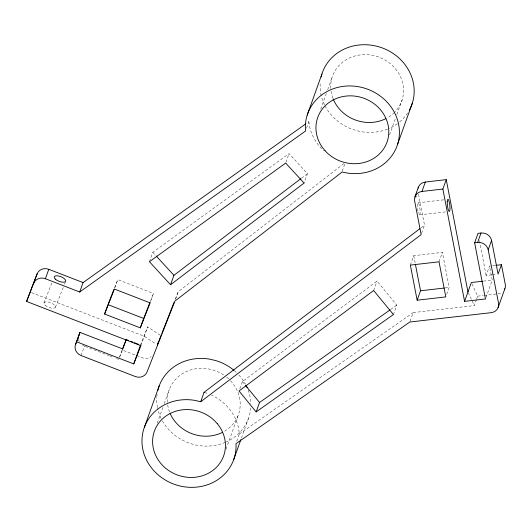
<?xml version="1.0" encoding="UTF-8"?>
<svg xmlns="http://www.w3.org/2000/svg" width="532" height="532" viewBox="0 0 532 532"><rect width="100%" height="100%" fill="white"/><g stroke="black" fill="none" stroke-linecap="round" stroke-linejoin="round"><path stroke-width="0.4" stroke-dasharray="2.66 2" d="M81.07 355.536L84.442 346.113A9.19 8.392 19.7 0 1 82.327 344.989M114.925 287.606L117.785 279.626L153.502 293.458L150.39 302.156M149.439 261.717L152.817 252.294L289.029 153.655L307.463 173.632L304.085 183.055M119.514 357.211L122.107 349.963L135.959 355.323M140.9 345.7L147.65 326.854L160.006 335.094M175.666 298.937L178.26 291.689L345.348 162.479M157.266 423.113L163.111 406.774M164.228 403.662L169.243 389.657M285.91 162.353L289.029 153.655M306.572 128.152L308.906 121.629L306.878 123.078M320.723 109.166L326.575 92.827M327.685 89.715L332.141 77.273M239.812 388.806L242.406 381.557L377.022 281.089L396.786 305.102L393.407 314.532M226.067 449.121L238.323 414.894M236.747 441.287L239.34 434.039L238.682 428.752A47.501 43.358 19.7 0 0 211.45 395.09M241.435 438.022L248.397 418.571M342.236 171.178L344.829 163.929M389.597 134.849L395.728 117.732M396.839 114.619L402.132 99.843M373.65 290.512L377.022 281.089M415.672 198.017L416.456 195.843M421.67 233.162L424.523 225.189L418.165 192.291M410.358 265.109L413.736 255.679L442.405 252.381L449.188 287.48L446.594 294.728M410.072 321.301L413.184 312.603L474.305 305.567L476.379 299.769M439.026 261.804L442.405 252.381M476.639 299.044L477.676 296.144L471.997 283.955M491.721 274.858L486.148 275.496L489.52 266.073L495.093 265.435M486.022 297.454L492.233 280.111L489.52 266.073M44.003 302.828L51.83 282.918M55.434 307.25L63.261 287.34M64.465 284.274L65.363 281.98M114.506 287.958L117.785 279.626M119.614 357.152L122.826 348.972M150.23 301.784L153.502 293.458M140.488 345.075L147.65 326.854M175.228 299.41L178.26 291.689M301.511 178.16L307.463 173.632M421.211 227.696L424.523 225.189M390.694 309.425L396.786 305.102M239.34 434.039L413.184 312.603M417.933 202.805L443.761 199.833M419.595 214.875L446.228 211.809M492.519 274.765L496.496 274.306M483.389 281.129L492.233 280.111M445.091 287.952L449.188 287.48M477.676 296.144L483.349 295.486M484.16 295.393L497.932 293.81A9.19 8.392 19.7 0 0 502.195 292.168M31.521 292.627L144.278 336.277L155.949 344.058M136.731 355.622L142.111 357.704A9.19 8.392 19.7 0 0 151.075 356.673M85.206 346.405L108.827 355.549M109.592 355.848L113.402 357.318M116.448 358.502L118.736 359.386M152.817 252.294L155.59 255.32M242.406 381.557L244.481 384.097M468.286 292.66L474.305 305.567M479.412 240.67L486.148 275.496M413.736 255.679L415.273 263.659M308.906 121.629L308.919 122.034A47.501 43.358 19.7 0 0 323.602 150.596M250.705 407.938A47.501 43.358 19.7 0 1 226.087 442.019M225.342 442.345A47.501 43.358 19.7 0 1 161.395 418.99M161.036 418.265A47.501 43.358 19.7 0 1 157.652 408.383M157.492 407.605A47.501 43.358 19.7 0 1 156.8 397.397M156.854 396.613A47.501 43.358 19.7 0 1 157.106 394.285M234.645 370.904A47.501 43.358 19.7 0 1 236.281 372.38M238.855 374.993A47.501 43.358 19.7 0 1 245.405 384.117M248.112 390.016A47.501 43.358 19.7 0 1 250.067 396.945L250.758 402.445A47.501 43.358 19.7 0 1 250.818 404.014M204.488 392.43A47.501 43.358 19.7 0 1 208.717 393.906M230.549 380.739A36.775 33.569 19.7 0 1 223.673 431.738M169.535 411.961A36.775 33.569 19.7 0 1 167.46 402.857M167.414 402.145A36.775 33.569 19.7 0 1 186.18 371.655A36.775 33.569 19.7 0 1 224.83 375.752M226.652 377.135A36.775 33.569 19.7 0 1 228.946 379.13M417.919 211.197A6.131 1.19 83.4 0 1 418.139 202.752A6.131 1.19 83.4 0 1 420.14 211.63A6.131 1.19 83.4 0 1 418.232 212.567M407.672 112.957A47.501 43.358 19.7 0 1 397.996 123.264M397.351 123.743A47.501 43.358 19.7 0 1 388.194 128.837M387.436 129.143A47.501 43.358 19.7 0 1 356.952 130.746L351.28 128.91A47.501 43.358 19.7 0 1 325.258 106.24M324.513 104.791A47.501 43.358 19.7 0 1 321.641 97.25M321.242 95.707A47.501 43.358 19.7 0 1 320.311 90.227L320.111 84.721A47.501 43.358 19.7 0 1 320.257 82.374M79.281 341.478A9.19 8.392 19.7 0 1 78.556 339.33M330.771 88.425A36.775 33.569 19.7 0 1 378.691 57.037A36.775 33.569 19.7 0 1 394.997 111.886M394.498 112.398A36.775 33.569 19.7 0 1 387.03 118.018M332.892 98.247A36.775 33.569 19.7 0 1 331.057 91.265M45.08 305.142A6.131 2.5 21.5 0 0 55.022 307.789A6.131 2.5 21.5 0 0 49.057 302.189A6.131 2.5 21.5 0 0 45.08 305.142"/><path stroke-width="0.8" d="M128.458 340.42L126.204 339.549L122.826 348.972L79.966 332.38L76.588 341.803L133.738 363.928L140.9 345.7L26.6 301.458L37.134 273.807A9.19 8.392 19.7 0 1 48.778 269.312L83.072 282.585L305.521 124.036M26.6 301.458L37.134 273.807M33.762 283.23A9.19 8.392 19.7 0 1 45.406 278.735L48.778 269.312M45.406 278.735L79.694 292.008L83.072 282.585M79.694 292.008L305.528 131.052L305.348 125.951A47.501 43.358 19.7 0 1 356.719 86.437A47.501 43.358 19.7 0 1 398.854 139.065A47.501 43.358 19.7 0 1 342.189 171.976L174.888 301.112L147.005 372.061A9.19 8.392 19.7 0 1 135.361 376.55L81.07 355.536A9.19 8.392 19.7 0 1 75.564 344.41L79.966 332.38M104.585 314.046L107.963 304.623L143.68 318.449L140.308 327.872L104.585 314.046L114.407 289.056L150.13 302.881L140.308 327.872M133.738 363.928L140.488 345.075M170.553 284.74L304.085 183.055L285.651 163.078L149.439 261.717L170.553 284.74L173.924 275.317L300.853 178.666M158.097 342.801L157.319 344.975L161.263 334.934M144.405 427.209L159.168 385.979M418.072 188.188A9.19 8.392 19.7 0 1 425.341 182.037L446.248 179.63L442.87 189.053L464.582 301.371L485.483 298.964L474.63 242.805L478.002 233.382L480.988 233.036A9.19 8.392 19.7 0 1 491.575 240.431L488.203 249.854L498.517 303.2A9.19 8.392 19.7 0 1 491.182 312.656L409.806 322.026L235.995 443.675A47.501 43.358 19.7 0 1 188.607 487.259A47.501 43.358 19.7 0 1 142.091 437.849A47.501 43.358 19.7 0 1 195.324 400.47L200.69 401.753L204.062 392.33L419.888 228.7M307.17 115.211L321.933 73.981M233.634 459.801L240.876 439.578M256.145 411.928L393.407 314.532L373.65 290.512L239.028 390.98L256.145 411.928L259.516 402.505L390.023 309.903M397.577 144.365L412.34 103.135M415.02 196.567L418.398 187.144M200.69 401.753L421.151 234.612L414.634 200.916A9.19 8.392 19.7 0 1 421.969 191.46L425.341 182.037M417.141 300.208L410.358 265.109L439.026 261.804L445.809 296.903L417.141 300.208L420.519 290.778L415.432 264.457M474.63 242.805L477.616 242.459L480.988 233.036M464.582 301.371L471.332 282.519L482.584 281.222M495.891 265.342L501.463 264.697L498.092 274.12L491.575 240.431M498.132 307.556L504.875 288.703M75.564 344.41L76.588 341.803M108.262 303.865L113.915 289.475M122.4 349.218L126.204 339.549M143.68 318.449L149.931 302.542M161.874 333.391L174.011 302.502M421.969 191.46L442.87 189.053M420.519 290.778L444.273 288.045M204.062 392.33L204.488 392.43M130.712 341.291L132.973 342.169M134.476 342.748L138.234 344.204M156.149 255.925L173.924 275.317M245.518 385.368L259.516 402.505M501.463 264.697L505.267 284.354A9.19 8.392 19.7 0 1 504.403 289.694M446.248 179.63L467.954 291.948M477.616 242.459A9.19 8.392 19.7 0 1 488.203 249.854M157.818 390.448A47.501 43.358 19.7 0 1 210.087 359.233L215.879 360.623A47.501 43.358 19.7 0 1 234.087 370.425M246.522 386.292A47.501 43.358 19.7 0 1 247.2 387.762M222.376 432.416A36.775 33.569 19.7 0 1 170.08 413.317M321.115 76.987A47.501 43.358 19.7 0 1 382.594 48.046A47.501 43.358 19.7 0 1 409.281 110.284M385.733 118.696A36.775 33.569 19.7 0 1 333.158 98.925M78.417 338.226A9.19 8.392 19.7 0 1 78.437 337.115M78.616 336.031A9.19 8.392 19.7 0 1 78.942 334.98M217.282 423.658L214.183 420.36A36.775 33.569 19.7 0 0 154.021 432.223A36.775 33.569 19.7 0 0 196.281 477.111A36.775 33.569 19.7 0 0 217.282 423.658M325.099 150.775L322.286 147.264A36.775 33.569 19.7 0 1 348.127 95.9A36.775 33.569 19.7 0 1 386.398 143.713A36.775 33.569 19.7 0 1 325.099 150.775M447.266 201.714A6.131 1.19 83.4 0 0 449.148 211.443A6.131 1.19 83.4 0 0 449.474 203.044A6.131 1.19 83.4 0 0 447.266 201.714M55.315 279.101A6.131 2.5 21.5 0 0 65.25 281.747A6.131 2.5 21.5 0 0 59.285 276.155A6.131 2.5 21.5 0 0 55.315 279.101"/></g></svg>
